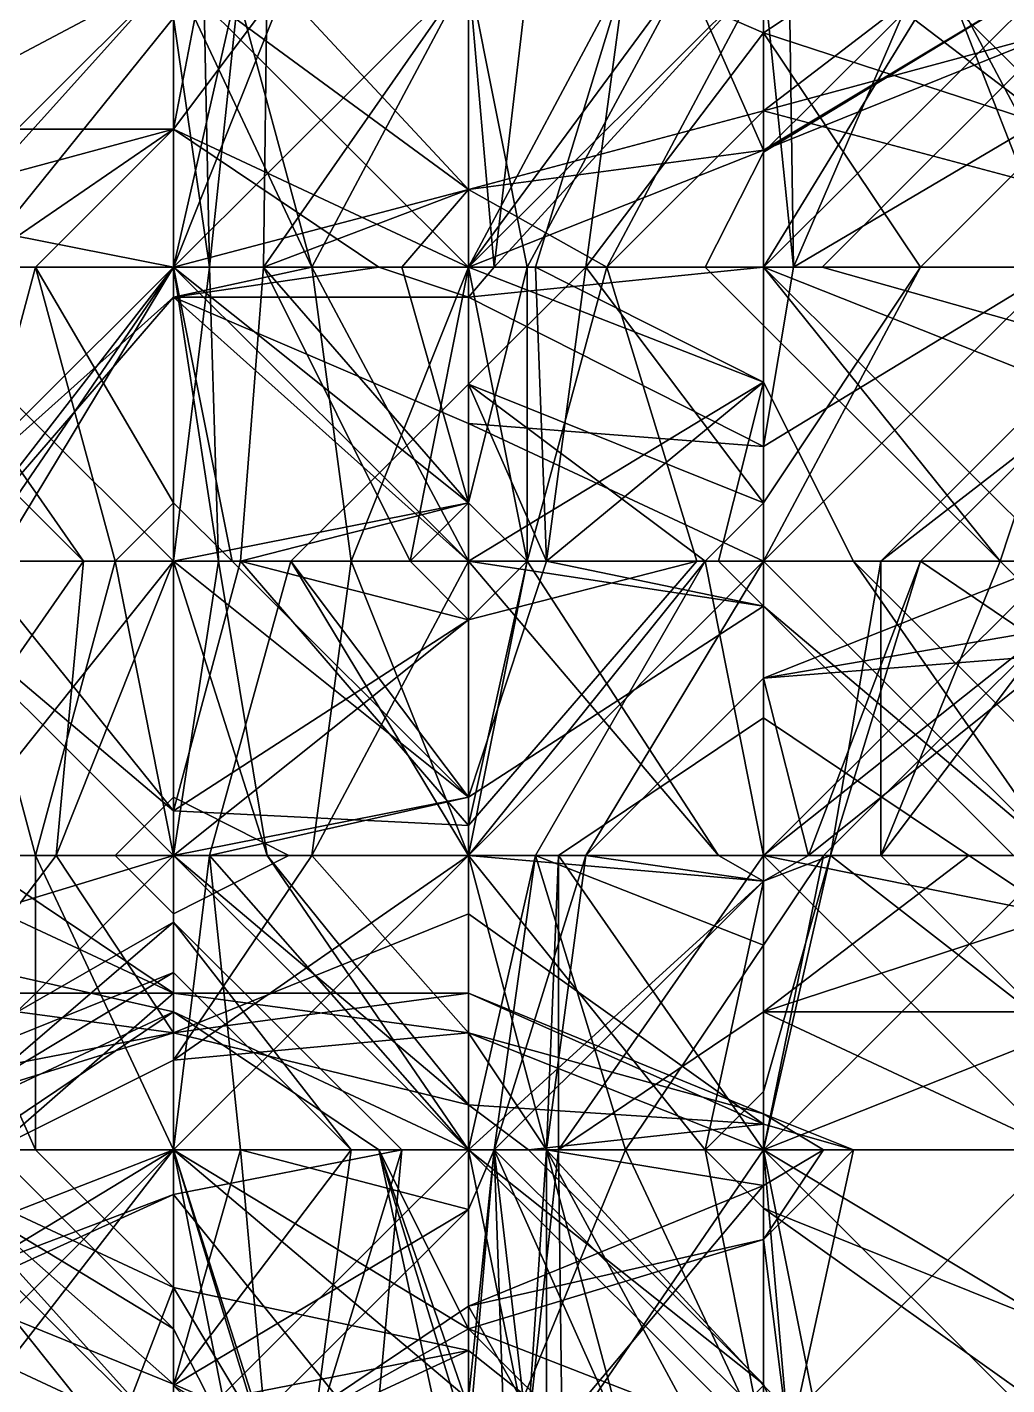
# Model space of a CAD drawing. Header units: metres. Extents: x 15 to 162, y 15 to 204.
# Drawn here: x 33.57 to 53.83, y 135.05 to 163.13 of the extents above; entities that cross this region are included whole.
import ezdxf

# ---------------------------------------------------------------- set-up
doc = ezdxf.new("R2010")
doc.units = ezdxf.units.M

msp = doc.modelspace()

# ---------------------------------------------------------------- linework, layer by layer
at = {"layer": 'fALFF_NINET_XXX_pre-post.nii', "color": 116, "linetype": 'CONTINUOUS'}
for points in [[(36.6, 158.16667, 74.9433), (30.5, 158.16667, 72.00999), (36.6, 164.25, 72.00999)], [(36.6, 164.25, 72.00999), (30.5, 158.16667, 72.00999), (30.5, 164.25, 73.603905)], [(36.6, 164.25, 84.20596), (32.112827, 164.25, 88.548386), (30.5, 161.01624, 88.548386)], [(36.6, 164.25, 84.20596), (30.5, 161.01624, 88.548386), (36.6, 161.01624, 82.645164)], [(32.112827, 164.25, 88.548386), (36.6, 164.25, 92.890816), (30.5, 158.16667, 92.65298)], [(36.6, 164.25, 92.890816), (36.6, 158.16667, 93.93772), (30.5, 158.16667, 92.65298)], [(36.6, 164.25, 55.003956), (31.119532, 158.16667, 59.032257), (36.6, 158.16667, 53.72858)], [(32.437424, 164.25, 59.032257), (31.119532, 158.16667, 59.032257), (36.6, 164.25, 55.003956)], [(38.537422, 164.25, 53.129032), (36.6, 164.25, 55.003956), (42.7, 159.77509, 59.032257)], [(36.6, 164.25, 55.003956), (36.6, 158.16667, 53.72858), (42.7, 159.77509, 59.032257)], [(39.457367, 158.16667, 70.83871), (36.6, 164.25, 72.00999), (37.810318, 164.25, 70.83871)], [(36.6, 158.16667, 74.9433), (36.6, 164.25, 72.00999), (39.457367, 158.16667, 70.83871)], [(36.6, 161.01624, 82.645164), (42.7, 158.16667, 83.84425), (36.6, 164.25, 84.20596)], [(36.6, 164.25, 84.20596), (42.7, 158.16667, 83.84425), (42.7, 164.25, 83.15906)], [(37.98139, 164.25, 94.451614), (37.343437, 158.16667, 94.451614), (36.6, 158.16667, 93.93772)], [(36.6, 164.25, 92.890816), (37.98139, 164.25, 94.451614), (36.6, 158.16667, 93.93772)], [(36.6, 163.32324, 100.354836), (37.343437, 158.16667, 94.451614), (37.219532, 164.25, 100.354836)], [(36.6, 161.01624, 106.258064), (36.6, 163.32324, 100.354836), (37.219532, 164.25, 100.354836)], [(39.02559, 164.25, 106.258064), (36.6, 161.01624, 106.258064), (37.219532, 164.25, 100.354836)], [(39.02559, 164.25, 106.258064), (36.6, 158.16667, 109.02326), (36.6, 161.01624, 106.258064)], [(39.02559, 164.25, 106.258064), (42.7, 164.25, 109.81394), (36.6, 158.16667, 109.02326)], [(42.7, 164.25, 109.81394), (42.7, 158.16667, 110.28637), (36.6, 158.16667, 109.02326)], [(37.219532, 164.25, 100.354836), (37.343437, 158.16667, 94.451614), (37.98139, 164.25, 94.451614)], [(37.810318, 164.25, 70.83871), (42.7, 164.25, 69.27791), (39.457367, 158.16667, 70.83871)], [(42.7, 164.25, 49.100727), (38.458595, 158.16667, 53.129032), (42.7, 158.16667, 50.36384)], [(38.537422, 164.25, 53.129032), (38.458595, 158.16667, 53.129032), (42.7, 164.25, 49.100727)], [(38.458595, 158.16667, 53.129032), (38.537422, 164.25, 53.129032), (42.7, 159.77509, 59.032257)], [(42.7, 164.25, 69.27791), (42.7, 158.16667, 66.10676), (39.457367, 158.16667, 70.83871)], [(42.7, 158.16667, 50.36384), (45.55737, 158.16667, 53.129032), (48.8, 164.25, 49.024445)], [(42.7, 158.16667, 50.36384), (48.8, 164.25, 49.024445), (42.7, 164.25, 49.100727)], [(42.7, 158.16667, 63.764206), (47.187172, 164.25, 64.935486), (48.8, 160.58563, 59.032257)], [(42.7, 158.16667, 63.764206), (43.91032, 158.16667, 64.935486), (47.187172, 164.25, 64.935486)], [(43.91032, 158.16667, 64.935486), (42.7, 164.25, 69.27791), (47.187172, 164.25, 64.935486)], [(42.7, 158.16667, 66.10676), (42.7, 164.25, 69.27791), (43.91032, 158.16667, 64.935486)], [(43.23103, 158.16667, 82.645164), (43.939064, 164.25, 82.645164), (42.7, 164.25, 83.15906)], [(42.7, 158.16667, 83.84425), (43.23103, 158.16667, 82.645164), (42.7, 164.25, 83.15906)], [(45.94263, 164.25, 112.16129), (44.08139, 158.16667, 112.16129), (42.7, 158.16667, 110.28637)], [(42.7, 164.25, 109.81394), (45.94263, 164.25, 112.16129), (42.7, 158.16667, 110.28637)], [(48.8, 164.25, 77.941025), (43.23103, 158.16667, 82.645164), (48.8, 158.16667, 77.25583)], [(43.939064, 164.25, 82.645164), (43.23103, 158.16667, 82.645164), (48.8, 164.25, 77.941025)], [(45.12559, 158.16667, 118.064514), (44.08139, 158.16667, 112.16129), (45.94263, 164.25, 112.16129)], [(48.8, 163.01433, 118.064514), (45.12559, 158.16667, 118.064514), (45.94263, 164.25, 112.16129)], [(48.8, 164.25, 49.024445), (45.55737, 158.16667, 53.129032), (48.8, 161.40044, 53.129032)], [(48.8, 163.01433, 118.064514), (45.94263, 164.25, 112.16129), (48.8, 164.25, 116.26588)], [(47.187172, 164.25, 64.935486), (48.8, 164.25, 62.588142), (48.8, 160.58563, 59.032257)], [(48.8, 160.54297, 47.225807), (54.9, 164.25, 46.05453), (52.51719, 164.25, 47.225807)], [(48.8, 160.54297, 47.225807), (48.8, 158.16667, 46.05453), (54.9, 164.25, 46.05453)], [(48.8, 158.16667, 46.05453), (54.9, 158.16667, 44.460613), (54.9, 164.25, 46.05453)], [(48.8, 161.40044, 53.129032), (54.9, 159.77509, 53.129032), (52.51719, 164.25, 47.225807)], [(48.8, 161.40044, 53.129032), (52.51719, 164.25, 47.225807), (48.8, 164.25, 49.024445)], [(48.8, 160.54297, 47.225807), (52.51719, 164.25, 47.225807), (48.8, 158.16667, 48.397083)], [(54.9, 158.16667, 49.991), (48.8, 158.16667, 48.397083), (52.51719, 164.25, 47.225807)], [(48.8, 160.58563, 59.032257), (54.9, 164.25, 61.338207), (54.9, 163.043, 59.032257)], [(48.8, 164.25, 62.588142), (54.9, 164.25, 61.338207), (48.8, 160.58563, 59.032257)], [(49.419533, 158.16667, 76.741936), (49.331024, 164.25, 76.741936), (48.8, 164.25, 77.941025)], [(48.8, 158.16667, 77.25583), (49.419533, 158.16667, 76.741936), (48.8, 164.25, 77.941025)], [(48.8, 163.01433, 118.064514), (48.8, 164.25, 116.26588), (50.658592, 164.25, 118.064514)], [(48.8, 163.01433, 118.064514), (50.658592, 164.25, 118.064514), (54.9, 161.01624, 123.96774)], [(52.042633, 164.25, 70.83871), (49.331024, 164.25, 76.741936), (49.419533, 158.16667, 76.741936)], [(54.9, 161.40044, 70.83871), (52.042633, 164.25, 70.83871), (49.419533, 158.16667, 76.741936)], [(50.658592, 164.25, 118.064514), (54.9, 164.25, 120.82972), (54.9, 161.01624, 123.96774)], [(54.9, 164.25, 66.73412), (52.042633, 164.25, 70.83871), (54.9, 161.40044, 70.83871)], [(54.9, 159.77509, 53.129032), (54.9, 158.16667, 49.991), (52.51719, 164.25, 47.225807)], [(36.6, 158.16667, 95.35093), (36.6, 163.32324, 100.354836), (32.437424, 158.16667, 100.354836)], [(36.6, 163.32324, 100.354836), (36.6, 161.01624, 106.258064), (32.437424, 158.16667, 100.354836)], [(36.6, 163.32324, 100.354836), (36.6, 158.16667, 95.35093), (37.343437, 158.16667, 94.451614)], [(45.12559, 158.16667, 118.064514), (48.8, 163.01433, 118.064514), (48.8, 158.16667, 121.62039)], [(54.9, 159.77509, 53.129032), (48.8, 161.40044, 53.129032), (54.9, 163.043, 59.032257)], [(48.8, 161.40044, 53.129032), (48.8, 160.58563, 59.032257), (54.9, 163.043, 59.032257)], [(48.8, 163.01433, 118.064514), (54.9, 161.01624, 123.96774), (52.042633, 158.16667, 123.96774)], [(48.8, 163.01433, 118.064514), (52.042633, 158.16667, 123.96774), (48.8, 158.16667, 121.62039)], [(54.9, 158.16667, 98.47992), (50.01032, 158.16667, 100.354836), (54.9, 163.043, 100.354836)], [(50.01032, 158.16667, 100.354836), (54.9, 158.16667, 102.22976), (54.9, 163.043, 100.354836)], [(45.55737, 158.16667, 53.129032), (42.7, 159.77509, 59.032257), (48.8, 161.40044, 53.129032)], [(48.8, 161.40044, 53.129032), (42.7, 159.77509, 59.032257), (48.8, 160.58563, 59.032257)], [(54.9, 161.40044, 70.83871), (49.419533, 158.16667, 76.741936), (54.9, 158.16667, 72.17554)], [(36.6, 161.01624, 82.645164), (30.5, 159.37367, 82.645164), (36.6, 158.16667, 78.54057)], [(36.6, 161.01624, 82.645164), (30.5, 161.01624, 88.548386), (30.5, 159.37367, 82.645164)], [(32.437424, 158.16667, 100.354836), (36.6, 161.01624, 106.258064), (33.742634, 158.16667, 106.258064)], [(33.742634, 158.16667, 106.258064), (36.6, 161.01624, 106.258064), (36.6, 158.16667, 109.02326)], [(40.841408, 158.16667, 82.645164), (36.6, 161.01624, 82.645164), (36.6, 158.16667, 78.54057)], [(36.6, 161.01624, 82.645164), (40.841408, 158.16667, 82.645164), (42.7, 158.16667, 83.84425)], [(52.042633, 158.16667, 123.96774), (54.9, 161.01624, 123.96774), (54.9, 158.16667, 126.73294)], [(42.7, 158.16667, 63.764206), (48.8, 160.58563, 59.032257), (42.7, 159.77509, 59.032257)], [(48.8, 158.16667, 46.05453), (48.8, 160.54297, 47.225807), (47.58968, 158.16667, 47.225807)], [(47.58968, 158.16667, 47.225807), (48.8, 160.54297, 47.225807), (48.8, 158.16667, 48.397083)], [(41.318607, 158.16667, 59.032257), (42.7, 159.77509, 59.032257), (36.6, 158.16667, 53.72858)], [(38.458595, 158.16667, 53.129032), (42.7, 159.77509, 59.032257), (42.7, 158.16667, 55.894226)], [(41.318607, 158.16667, 59.032257), (42.7, 158.16667, 63.764206), (42.7, 159.77509, 59.032257)], [(45.55737, 158.16667, 53.129032), (42.7, 158.16667, 55.894226), (42.7, 159.77509, 59.032257)], [(36.6, 158.16667, 78.54057), (30.5, 159.37367, 82.645164), (30.5, 158.16667, 81.473885)], [(36.6, 157.54883, 76.741936), (30.5, 152.08333, 74.86701), (36.6, 158.16667, 74.9433)], [(36.6, 158.16667, 74.9433), (30.5, 152.08333, 74.86701), (30.5, 158.16667, 72.00999)], [(31.881392, 152.08333, 76.741936), (36.6, 158.16667, 78.54057), (30.5, 152.08333, 78.302734)], [(30.5, 152.08333, 78.302734), (36.6, 158.16667, 78.54057), (30.5, 158.16667, 81.473885)], [(34.741405, 152.08333, 94.451614), (30.5, 156.31316, 94.451614), (30.5, 158.16667, 92.65298)], [(34.741405, 152.08333, 94.451614), (30.5, 158.16667, 92.65298), (36.6, 152.08333, 93.852066)], [(36.6, 152.08333, 93.852066), (30.5, 158.16667, 92.65298), (36.6, 158.16667, 93.93772)], [(31.119532, 158.16667, 59.032257), (32.437424, 152.08333, 59.032257), (36.6, 158.16667, 53.72858)], [(31.881392, 152.08333, 76.741936), (36.6, 157.54883, 76.741936), (36.6, 158.16667, 78.54057)], [(32.112827, 152.08333, 106.258064), (32.437424, 158.16667, 100.354836), (33.742634, 158.16667, 106.258064)], [(35.389683, 152.08333, 112.16129), (32.112827, 152.08333, 106.258064), (33.742634, 158.16667, 106.258064)], [(36.6, 158.16667, 53.72858), (32.437424, 152.08333, 59.032257), (36.6, 152.08333, 55.003956)], [(32.92559, 152.08333, 100.354836), (36.6, 158.16667, 95.35093), (32.437424, 158.16667, 100.354836)], [(32.92559, 152.08333, 100.354836), (36.6, 152.08333, 95.6507), (36.6, 158.16667, 95.35093)], [(36.6, 153.29034, 112.16129), (33.742634, 158.16667, 106.258064), (36.6, 158.16667, 109.02326)], [(36.6, 153.29034, 112.16129), (35.389683, 152.08333, 112.16129), (33.742634, 158.16667, 106.258064)], [(36.6, 158.16667, 53.72858), (36.6, 152.08333, 55.003956), (42.7, 153.29034, 59.032257)], [(36.6, 158.16667, 53.72858), (42.7, 153.29034, 59.032257), (41.318607, 158.16667, 59.032257)], [(42.7, 152.08333, 73.97674), (36.6, 157.54883, 76.741936), (39.457367, 158.16667, 70.83871)], [(39.457367, 158.16667, 70.83871), (36.6, 157.54883, 76.741936), (36.6, 158.16667, 74.9433)], [(40.841408, 158.16667, 82.645164), (36.6, 158.16667, 78.54057), (36.6, 157.54883, 76.741936)], [(40.841408, 158.16667, 82.645164), (36.6, 157.54883, 76.741936), (42.7, 157.54883, 82.645164)], [(37.343437, 158.16667, 94.451614), (37.529297, 152.08333, 94.451614), (36.6, 152.08333, 93.852066)], [(36.6, 158.16667, 93.93772), (37.343437, 158.16667, 94.451614), (36.6, 152.08333, 93.852066)], [(37.529297, 152.08333, 94.451614), (37.343437, 158.16667, 94.451614), (36.6, 158.16667, 95.35093)], [(36.6, 152.08333, 95.6507), (37.529297, 152.08333, 94.451614), (36.6, 158.16667, 95.35093)], [(37.810318, 152.08333, 112.16129), (36.6, 153.29034, 112.16129), (36.6, 158.16667, 109.02326)], [(37.810318, 152.08333, 112.16129), (36.6, 158.16667, 109.02326), (42.7, 152.08333, 110.28637)], [(42.7, 152.08333, 110.28637), (36.6, 158.16667, 109.02326), (42.7, 158.16667, 110.28637)], [(38.458595, 158.16667, 53.129032), (37.98139, 152.08333, 53.129032), (41.48968, 152.08333, 47.225807)], [(37.98139, 152.08333, 53.129032), (38.458595, 158.16667, 53.129032), (42.7, 153.29034, 59.032257)], [(42.7, 158.16667, 50.36384), (38.458595, 158.16667, 53.129032), (41.48968, 152.08333, 47.225807)], [(42.7, 158.16667, 55.894226), (42.7, 153.29034, 59.032257), (38.458595, 158.16667, 53.129032)], [(39.457367, 158.16667, 70.83871), (42.7, 158.16667, 66.10676), (40.27441, 152.08333, 70.83871)], [(42.7, 152.08333, 73.97674), (39.457367, 158.16667, 70.83871), (40.27441, 152.08333, 70.83871)], [(42.7, 158.16667, 66.10676), (42.7, 152.08333, 66.10676), (40.27441, 152.08333, 70.83871)], [(42.7, 157.54883, 82.645164), (42.7, 158.16667, 83.84425), (40.841408, 158.16667, 82.645164)], [(42.7, 153.29034, 59.032257), (42.7, 158.16667, 63.764206), (41.318607, 158.16667, 59.032257)], [(42.7, 158.16667, 50.36384), (41.48968, 152.08333, 47.225807), (42.7, 153.29034, 47.225807)], [(42.7, 153.29034, 47.225807), (43.91032, 152.08333, 47.225807), (42.7, 158.16667, 50.36384)], [(43.91032, 152.08333, 47.225807), (45.55737, 158.16667, 53.129032), (42.7, 158.16667, 50.36384)], [(42.7, 158.16667, 55.894226), (43.91032, 152.08333, 59.032257), (42.7, 153.29034, 59.032257)], [(42.7, 158.16667, 55.894226), (45.55737, 158.16667, 53.129032), (43.91032, 152.08333, 59.032257)], [(42.7, 153.29034, 59.032257), (43.91032, 158.16667, 64.935486), (42.7, 158.16667, 63.764206)], [(42.7, 153.29034, 59.032257), (43.91032, 152.08333, 59.032257), (43.91032, 158.16667, 64.935486)], [(43.91032, 152.08333, 64.935486), (42.7, 158.16667, 66.10676), (43.91032, 158.16667, 64.935486)], [(42.7, 152.08333, 66.10676), (42.7, 158.16667, 66.10676), (43.91032, 152.08333, 64.935486)], [(48.8, 158.16667, 77.25583), (43.23103, 158.16667, 82.645164), (42.7, 157.54883, 82.645164)], [(48.8, 158.16667, 77.25583), (42.7, 157.54883, 82.645164), (48.8, 154.45964, 76.741936)], [(42.7, 157.54883, 82.645164), (43.23103, 158.16667, 82.645164), (42.7, 158.16667, 83.84425)], [(42.7, 152.08333, 110.28637), (42.7, 158.16667, 110.28637), (48.8, 155.79036, 106.258064)], [(42.7, 158.16667, 110.28637), (44.08139, 158.16667, 112.16129), (48.8, 155.79036, 106.258064)], [(42.7, 155.7477, 118.064514), (44.312828, 152.08333, 112.16129), (45.12559, 158.16667, 118.064514)], [(42.7, 155.7477, 118.064514), (45.12559, 158.16667, 118.064514), (48.8, 153.29034, 123.96774)], [(43.91032, 152.08333, 47.225807), (47.41861, 152.08333, 53.129032), (45.55737, 158.16667, 53.129032)], [(45.55737, 158.16667, 53.129032), (47.41861, 152.08333, 53.129032), (43.91032, 152.08333, 59.032257)], [(43.91032, 152.08333, 59.032257), (43.91032, 152.08333, 64.935486), (43.91032, 158.16667, 64.935486)], [(44.08139, 158.16667, 112.16129), (44.312828, 152.08333, 112.16129), (48.8, 155.79036, 106.258064)], [(45.12559, 158.16667, 118.064514), (44.312828, 152.08333, 112.16129), (44.08139, 158.16667, 112.16129)], [(45.12559, 158.16667, 118.064514), (48.8, 158.16667, 121.62039), (48.8, 153.29034, 123.96774)], [(48.8, 156.95966, 47.225807), (48.8, 158.16667, 46.05453), (47.58968, 158.16667, 47.225807)], [(48.8, 156.95966, 47.225807), (47.58968, 158.16667, 47.225807), (48.8, 158.16667, 48.397083)], [(53.689682, 152.08333, 47.225807), (48.8, 158.16667, 46.05453), (48.8, 156.95966, 47.225807)], [(53.689682, 152.08333, 47.225807), (54.9, 152.08333, 46.05453), (48.8, 158.16667, 46.05453)], [(54.9, 152.08333, 46.05453), (54.9, 158.16667, 44.460613), (48.8, 158.16667, 46.05453)], [(54.9, 155.7477, 53.129032), (53.689682, 152.08333, 47.225807), (48.8, 158.16667, 48.397083)], [(54.9, 155.7477, 53.129032), (48.8, 158.16667, 48.397083), (54.9, 158.16667, 49.991)], [(48.8, 158.16667, 48.397083), (53.689682, 152.08333, 47.225807), (48.8, 156.95966, 47.225807)], [(48.8, 154.45964, 76.741936), (54.9, 158.16667, 72.17554), (49.419533, 158.16667, 76.741936)], [(48.8, 154.45964, 76.741936), (48.8, 152.08333, 75.570656), (54.9, 158.16667, 72.17554)], [(48.8, 152.08333, 75.570656), (54.9, 152.08333, 72.399506), (54.9, 158.16667, 72.17554)], [(48.8, 154.45964, 76.741936), (49.419533, 158.16667, 76.741936), (48.8, 158.16667, 77.25583)], [(48.8, 153.29034, 123.96774), (48.8, 158.16667, 121.62039), (52.042633, 158.16667, 123.96774)], [(52.042633, 158.16667, 123.96774), (48.8, 152.08333, 125.139015), (48.8, 153.29034, 123.96774)], [(52.042633, 158.16667, 123.96774), (54.9, 158.16667, 126.73294), (48.8, 152.08333, 125.139015)], [(54.9, 158.16667, 126.73294), (54.9, 152.08333, 129.27142), (48.8, 152.08333, 125.139015)], [(54.9, 158.16667, 98.47992), (54.9, 156.78905, 100.354836), (50.01032, 158.16667, 100.354836)], [(54.9, 156.78905, 100.354836), (54.9, 158.16667, 102.22976), (50.01032, 158.16667, 100.354836)], [(36.6, 157.54883, 76.741936), (31.881392, 152.08333, 76.741936), (30.5, 152.08333, 74.86701)], [(42.7, 152.08333, 73.97674), (42.7, 154.9329, 76.741936), (36.6, 157.54883, 76.741936)], [(42.7, 157.54883, 82.645164), (36.6, 157.54883, 76.741936), (42.7, 154.9329, 76.741936)], [(48.8, 154.45964, 76.741936), (42.7, 157.54883, 82.645164), (42.7, 154.9329, 76.741936)], [(34.741405, 152.08333, 94.451614), (30.5, 152.08333, 97.21681), (30.5, 156.31316, 94.451614)], [(42.7, 152.08333, 114.50864), (42.7, 155.7477, 118.064514), (39.02559, 152.08333, 118.064514)], [(39.02559, 152.08333, 118.064514), (42.7, 155.7477, 118.064514), (42.7, 152.08333, 121.62039)], [(42.7, 152.08333, 110.28637), (48.8, 155.79036, 106.258064), (47.870705, 152.08333, 106.258064)], [(42.7, 155.7477, 118.064514), (42.7, 152.08333, 114.50864), (44.312828, 152.08333, 112.16129)], [(42.7, 155.7477, 118.064514), (48.8, 153.29034, 123.96774), (47.58968, 152.08333, 123.96774)], [(42.7, 155.7477, 118.064514), (47.58968, 152.08333, 123.96774), (42.7, 152.08333, 121.62039)], [(48.8, 152.08333, 106.97752), (48.8, 155.79036, 106.258064), (44.312828, 152.08333, 112.16129)], [(48.8, 152.08333, 105.658516), (47.870705, 152.08333, 106.258064), (48.8, 155.79036, 106.258064)], [(48.8, 152.08333, 105.658516), (48.8, 155.79036, 106.258064), (50.658592, 152.08333, 106.258064)], [(50.658592, 152.08333, 106.258064), (48.8, 155.79036, 106.258064), (48.8, 152.08333, 106.97752)], [(54.9, 155.7477, 53.129032), (51.22559, 152.08333, 53.129032), (53.689682, 152.08333, 47.225807)], [(54.9, 155.7477, 53.129032), (54.9, 154.9329, 59.032257), (51.22559, 152.08333, 53.129032)], [(48.8, 152.08333, 75.570656), (42.7, 154.9329, 76.741936), (42.7, 152.08333, 73.97674)], [(48.8, 154.45964, 76.741936), (42.7, 154.9329, 76.741936), (48.8, 152.08333, 75.570656)], [(51.22559, 152.08333, 53.129032), (54.9, 154.9329, 59.032257), (52.042633, 152.08333, 59.032257)], [(52.042633, 152.08333, 59.032257), (54.9, 154.9329, 59.032257), (54.9, 152.08333, 61.79745)], [(35.389683, 152.08333, 112.16129), (36.6, 153.29034, 112.16129), (36.6, 152.08333, 113.33256)], [(36.6, 152.08333, 55.003956), (37.98139, 152.08333, 53.129032), (42.7, 153.29034, 59.032257)], [(37.810318, 152.08333, 112.16129), (36.6, 152.08333, 113.33256), (36.6, 153.29034, 112.16129)], [(42.7, 152.08333, 46.05453), (42.7, 153.29034, 47.225807), (41.48968, 152.08333, 47.225807)], [(43.91032, 152.08333, 47.225807), (42.7, 153.29034, 47.225807), (42.7, 152.08333, 46.05453)], [(47.58968, 152.08333, 123.96774), (48.8, 153.29034, 123.96774), (48.8, 152.08333, 125.139015)], [(36.6, 146.92676, 59.032257), (32.437424, 152.08333, 59.032257), (30.5, 152.08333, 61.3796)], [(36.6, 146.92676, 59.032257), (30.5, 152.08333, 61.3796), (36.6, 146, 59.546154)], [(36.6, 146, 59.546154), (30.5, 152.08333, 61.3796), (30.5, 146, 61.3796)], [(34.174408, 146, 94.451614), (30.5, 146, 99.15575), (34.741405, 152.08333, 94.451614)], [(34.741405, 152.08333, 94.451614), (30.5, 146, 99.15575), (30.5, 152.08333, 97.21681)], [(31.031029, 146, 106.258064), (32.112827, 152.08333, 106.258064), (33.742634, 146, 112.16129)], [(31.739063, 146, 100.354836), (36.6, 146, 96.798965), (36.6, 152.08333, 95.6507)], [(31.739063, 146, 100.354836), (36.6, 152.08333, 95.6507), (32.92559, 152.08333, 100.354836)], [(33.742634, 146, 112.16129), (32.112827, 152.08333, 106.258064), (35.389683, 152.08333, 112.16129)], [(36.6, 146.92676, 59.032257), (36.6, 152.08333, 55.003956), (32.437424, 152.08333, 59.032257)], [(33.742634, 146, 112.16129), (35.389683, 152.08333, 112.16129), (36.6, 146, 116.26588)], [(36.6, 152.08333, 93.852066), (36.6, 146, 92.10427), (34.174408, 146, 94.451614)], [(34.741405, 152.08333, 94.451614), (36.6, 152.08333, 93.852066), (34.174408, 146, 94.451614)], [(36.6, 146, 116.26588), (35.389683, 152.08333, 112.16129), (36.6, 152.08333, 113.33256)], [(42.7, 146.61784, 53.129032), (37.98139, 152.08333, 53.129032), (36.6, 146.92676, 59.032257)], [(36.6, 146.92676, 59.032257), (37.98139, 152.08333, 53.129032), (36.6, 152.08333, 55.003956)], [(37.529297, 152.08333, 94.451614), (38.537422, 146, 94.451614), (36.6, 146, 92.10427)], [(36.6, 152.08333, 93.852066), (37.529297, 152.08333, 94.451614), (36.6, 146, 92.10427)], [(38.537422, 146, 94.451614), (37.529297, 152.08333, 94.451614), (36.6, 152.08333, 95.6507)], [(36.6, 146, 96.798965), (38.537422, 146, 94.451614), (36.6, 152.08333, 95.6507)], [(37.810318, 152.08333, 112.16129), (42.7, 147.207, 112.16129), (36.6, 152.08333, 113.33256)], [(36.6, 146, 116.26588), (36.6, 152.08333, 113.33256), (42.7, 147.207, 112.16129)], [(39.02559, 152.08333, 118.064514), (37.343437, 146, 118.064514), (42.7, 147.207, 112.16129)], [(37.343437, 146, 118.064514), (39.02559, 152.08333, 118.064514), (42.7, 146, 122.40694)], [(42.7, 152.08333, 110.28637), (42.7, 147.207, 112.16129), (37.810318, 152.08333, 112.16129)], [(37.98139, 152.08333, 53.129032), (42.7, 150.87633, 47.225807), (41.48968, 152.08333, 47.225807)], [(37.98139, 152.08333, 53.129032), (42.7, 146.61784, 53.129032), (42.7, 150.87633, 47.225807)], [(39.02559, 152.08333, 118.064514), (42.7, 147.207, 112.16129), (42.7, 152.08333, 114.50864)], [(42.7, 146, 122.40694), (39.02559, 152.08333, 118.064514), (42.7, 152.08333, 121.62039)], [(42.7, 152.08333, 66.10676), (42.7, 146, 68.96379), (39.457367, 146, 70.83871)], [(40.27441, 152.08333, 70.83871), (42.7, 152.08333, 66.10676), (39.457367, 146, 70.83871)], [(39.457367, 146, 70.83871), (42.7, 146, 73.18605), (40.27441, 152.08333, 70.83871)], [(42.7, 146, 73.18605), (42.7, 152.08333, 73.97674), (40.27441, 152.08333, 70.83871)], [(42.7, 152.08333, 46.05453), (41.48968, 152.08333, 47.225807), (42.7, 150.87633, 47.225807)], [(42.7, 150.87633, 47.225807), (43.91032, 152.08333, 47.225807), (42.7, 152.08333, 46.05453)], [(42.7, 146.61784, 53.129032), (43.91032, 152.08333, 47.225807), (42.7, 150.87633, 47.225807)], [(47.41861, 152.08333, 53.129032), (43.91032, 152.08333, 47.225807), (42.7, 146.61784, 53.129032)], [(42.7, 150.87633, 59.032257), (47.41861, 152.08333, 53.129032), (42.7, 146.61784, 53.129032)], [(43.91032, 152.08333, 59.032257), (47.41861, 152.08333, 53.129032), (42.7, 150.87633, 59.032257)], [(42.7, 146, 60.90718), (43.91032, 152.08333, 59.032257), (42.7, 150.87633, 59.032257)], [(42.7, 146, 60.90718), (47.870705, 146, 64.935486), (43.91032, 152.08333, 59.032257)], [(47.870705, 146, 64.935486), (42.7, 152.08333, 66.10676), (43.91032, 152.08333, 64.935486)], [(47.870705, 146, 64.935486), (42.7, 146, 68.96379), (42.7, 152.08333, 66.10676)], [(45.12559, 146, 70.83871), (48.8, 152.08333, 75.570656), (42.7, 146, 73.18605)], [(42.7, 146, 73.18605), (48.8, 152.08333, 75.570656), (42.7, 152.08333, 73.97674)], [(42.7, 152.08333, 110.28637), (47.870705, 152.08333, 106.258064), (48.8, 151.15657, 106.258064)], [(42.7, 152.08333, 110.28637), (48.8, 151.15657, 106.258064), (42.7, 147.207, 112.16129)], [(44.312828, 152.08333, 112.16129), (42.7, 147.207, 112.16129), (48.8, 151.15657, 106.258064)], [(42.7, 147.207, 112.16129), (44.312828, 152.08333, 112.16129), (42.7, 152.08333, 114.50864)], [(47.58968, 152.08333, 123.96774), (44.08139, 146, 123.96774), (42.7, 146, 122.40694)], [(42.7, 152.08333, 121.62039), (47.58968, 152.08333, 123.96774), (42.7, 146, 122.40694)], [(47.870705, 146, 64.935486), (43.91032, 152.08333, 64.935486), (43.91032, 152.08333, 59.032257)], [(44.08139, 146, 123.96774), (47.58968, 152.08333, 123.96774), (48.8, 146, 129.27142)], [(48.8, 152.08333, 106.97752), (44.312828, 152.08333, 112.16129), (48.8, 151.15657, 106.258064)], [(45.12559, 146, 70.83871), (48.8, 149.66437, 70.83871), (48.8, 152.08333, 75.570656)], [(48.8, 146, 129.27142), (47.58968, 152.08333, 123.96774), (48.8, 152.08333, 125.139015)], [(48.8, 152.08333, 105.658516), (48.8, 151.15657, 106.258064), (47.870705, 152.08333, 106.258064)], [(48.8, 149.66437, 70.83871), (54.9, 150.70572, 70.83871), (54.9, 152.08333, 72.399506)], [(48.8, 152.08333, 75.570656), (48.8, 149.66437, 70.83871), (54.9, 152.08333, 72.399506)], [(50.658592, 152.08333, 106.258064), (54.9, 146, 105.538605), (48.8, 152.08333, 105.658516)], [(48.8, 151.15657, 106.258064), (48.8, 152.08333, 105.658516), (54.9, 146, 105.538605)], [(48.8, 151.15657, 106.258064), (54.9, 146, 107.45716), (48.8, 152.08333, 106.97752)], [(50.658592, 152.08333, 106.258064), (48.8, 152.08333, 106.97752), (54.9, 146, 107.45716)], [(54.9, 150.84766, 129.87097), (48.8, 146, 129.27142), (54.9, 152.08333, 129.27142)], [(54.9, 152.08333, 129.27142), (48.8, 146, 129.27142), (48.8, 152.08333, 125.139015)], [(54.9, 150.15121, 64.935486), (49.729298, 146, 64.935486), (52.042633, 152.08333, 59.032257)], [(49.729298, 146, 64.935486), (50.181393, 146, 59.032257), (52.042633, 152.08333, 59.032257)], [(51.22559, 146, 53.129032), (51.22559, 152.08333, 53.129032), (50.181393, 146, 59.032257)], [(50.181393, 146, 59.032257), (51.22559, 152.08333, 53.129032), (52.042633, 152.08333, 59.032257)], [(50.658592, 152.08333, 106.258064), (54.9, 147.85352, 106.258064), (54.9, 146, 105.538605)], [(54.9, 147.85352, 106.258064), (50.658592, 152.08333, 106.258064), (54.9, 146, 107.45716)], [(54.9, 150.87633, 47.225807), (53.689682, 152.08333, 47.225807), (51.22559, 146, 53.129032)], [(53.689682, 152.08333, 47.225807), (51.22559, 152.08333, 53.129032), (51.22559, 146, 53.129032)], [(54.9, 150.15121, 64.935486), (52.042633, 152.08333, 59.032257), (54.9, 152.08333, 61.79745)], [(54.9, 152.08333, 46.05453), (53.689682, 152.08333, 47.225807), (54.9, 150.87633, 47.225807)], [(53.970703, 146, 106.258064), (48.8, 151.15657, 106.258064), (54.9, 146, 105.538605)], [(48.8, 151.15657, 106.258064), (53.970703, 146, 106.258064), (54.9, 146, 107.45716)], [(42.7, 146.61784, 53.129032), (36.6, 146.92676, 59.032257), (42.7, 150.87633, 59.032257)], [(42.7, 150.87633, 59.032257), (36.6, 146.92676, 59.032257), (36.6, 146, 59.546154)], [(42.7, 146, 60.90718), (42.7, 150.87633, 59.032257), (36.6, 146, 59.546154)], [(54.9, 150.84766, 129.87097), (50.039062, 146, 129.87097), (48.8, 146, 129.27142)], [(50.039062, 146, 129.87097), (54.9, 150.84766, 129.87097), (54.9, 146, 133.42685)], [(54.9, 150.87633, 47.225807), (51.22559, 146, 53.129032), (54.9, 146, 49.57315)], [(54.9, 150.15121, 64.935486), (54.9, 150.70572, 70.83871), (48.8, 149.66437, 70.83871)], [(49.729298, 146, 64.935486), (54.9, 150.15121, 64.935486), (48.8, 149.66437, 70.83871)], [(45.12559, 146, 70.83871), (48.8, 146, 66.134575), (48.8, 149.66437, 70.83871)], [(49.729298, 146, 64.935486), (48.8, 149.66437, 70.83871), (48.8, 146, 66.134575)], [(48.8, 146, 26.750935), (48.8, 148.84956, 29.516129), (44.558594, 146, 29.516129)], [(44.558594, 146, 29.516129), (48.8, 148.84956, 29.516129), (48.8, 146, 32.281322)], [(53.041405, 146, 29.516129), (48.8, 148.84956, 29.516129), (48.8, 146, 26.750935)], [(53.041405, 146, 29.516129), (48.8, 146, 32.281322), (48.8, 148.84956, 29.516129)], [(36.6, 146, 51.957756), (36.6, 147.207, 53.129032), (35.389683, 146, 53.129032)], [(36.6, 146, 55.43498), (35.389683, 146, 53.129032), (36.6, 147.207, 53.129032)], [(38.98281, 146, 53.129032), (36.6, 147.207, 53.129032), (36.6, 146, 51.957756)], [(38.98281, 146, 53.129032), (36.6, 146, 55.43498), (36.6, 147.207, 53.129032)], [(37.343437, 146, 118.064514), (36.6, 146, 116.26588), (42.7, 147.207, 112.16129)], [(36.6, 139.91667, 59.546154), (36.6, 146, 59.546154), (30.5, 139.91667, 60.593056)], [(36.6, 146, 59.546154), (30.5, 146, 61.3796), (30.5, 139.91667, 60.593056)], [(32.882812, 139.91667, 70.83871), (30.5, 146, 75.54284), (36.6, 143.15044, 76.741936)], [(36.6, 143.15044, 76.741936), (30.5, 146, 75.54284), (32.358593, 146, 76.741936)], [(30.5, 146, 78.54057), (36.6, 143.15044, 76.741936), (32.358593, 146, 76.741936)], [(30.5, 146, 78.54057), (30.5, 143.15044, 82.645164), (36.6, 143.15044, 76.741936)], [(36.6, 142.33563, 88.548386), (30.5, 141.15234, 94.451614), (34.174408, 146, 94.451614)], [(36.6, 142.76624, 94.451614), (36.6, 146, 96.798965), (30.5, 144.14648, 100.354836)], [(31.739063, 146, 100.354836), (30.5, 144.14648, 100.354836), (36.6, 146, 96.798965)], [(34.174408, 146, 94.451614), (30.5, 141.15234, 94.451614), (30.5, 146, 99.15575)], [(30.5, 139.91667, 107.42934), (31.031029, 146, 106.258064), (33.742634, 139.91667, 112.16129)], [(33.742634, 139.91667, 112.16129), (31.031029, 146, 106.258064), (33.742634, 146, 112.16129)], [(36.6, 139.91667, 114.92649), (33.742634, 146, 112.16129), (36.6, 146, 116.26588)], [(33.742634, 139.91667, 112.16129), (33.742634, 146, 112.16129), (36.6, 139.91667, 114.92649)], [(36.6, 146, 92.10427), (36.6, 142.33563, 88.548386), (34.174408, 146, 94.451614)], [(36.6, 144.793, 53.129032), (36.6, 146, 51.957756), (35.389683, 146, 53.129032)], [(36.6, 144.793, 53.129032), (35.389683, 146, 53.129032), (36.6, 146, 55.43498)], [(36.6, 146, 51.957756), (36.6, 144.793, 53.129032), (38.98281, 146, 53.129032)], [(36.6, 144.793, 53.129032), (36.6, 146, 55.43498), (38.98281, 146, 53.129032)], [(42.7, 139.91667, 60.90718), (42.7, 146, 60.90718), (36.6, 139.91667, 59.546154)], [(42.7, 146, 60.90718), (36.6, 146, 59.546154), (36.6, 139.91667, 59.546154)], [(36.6, 141.77019, 70.83871), (39.457367, 146, 70.83871), (42.7, 146, 68.96379)], [(36.6, 141.77019, 70.83871), (42.7, 146, 68.96379), (36.6, 139.91667, 70.324814)], [(36.6, 139.91667, 70.324814), (42.7, 146, 68.96379), (42.7, 139.91667, 69.93939)], [(39.457367, 146, 70.83871), (36.6, 141.77019, 70.83871), (42.7, 142.33563, 76.741936)], [(36.6, 142.33563, 88.548386), (36.6, 146, 92.10427), (42.7, 140.84343, 94.451614)], [(42.7, 140.84343, 94.451614), (36.6, 146, 92.10427), (38.537422, 146, 94.451614)], [(36.6, 142.76624, 94.451614), (42.7, 139.91667, 95.171074), (36.6, 146, 96.798965)], [(38.537422, 146, 94.451614), (36.6, 146, 96.798965), (42.7, 139.91667, 95.171074)], [(37.343437, 146, 118.064514), (37.98139, 139.91667, 118.064514), (36.6, 139.91667, 114.92649)], [(36.6, 146, 116.26588), (37.343437, 146, 118.064514), (36.6, 139.91667, 114.92649)], [(42.7, 139.91667, 123.368195), (37.343437, 146, 118.064514), (42.7, 146, 122.40694)], [(37.98139, 139.91667, 118.064514), (37.343437, 146, 118.064514), (42.7, 139.91667, 123.368195)], [(42.7, 140.84343, 94.451614), (38.537422, 146, 94.451614), (42.7, 139.91667, 95.171074)], [(39.457367, 146, 70.83871), (42.7, 142.33563, 76.741936), (42.7, 146, 73.18605)], [(47.58968, 139.91667, 59.032257), (42.7, 146, 60.90718), (42.7, 139.91667, 60.90718)], [(47.58968, 139.91667, 59.032257), (48.8, 145.47043, 64.935486), (42.7, 146, 60.90718)], [(48.8, 145.47043, 64.935486), (47.870705, 146, 64.935486), (42.7, 146, 60.90718)], [(47.870705, 146, 64.935486), (48.8, 145.47043, 64.935486), (42.7, 146, 68.96379)], [(42.7, 139.91667, 69.93939), (42.7, 146, 68.96379), (48.8, 145.47043, 64.935486)], [(42.7, 146, 73.18605), (42.7, 142.33563, 76.741936), (44.312828, 139.91667, 76.741936)], [(42.7, 146, 73.18605), (44.312828, 139.91667, 76.741936), (45.12559, 146, 70.83871)], [(44.08139, 146, 123.96774), (43.23103, 139.91667, 123.96774), (42.7, 139.91667, 123.368195)], [(42.7, 146, 122.40694), (44.08139, 146, 123.96774), (42.7, 139.91667, 123.368195)], [(45.12559, 146, 70.83871), (43.23103, 139.91667, 70.83871), (48.8, 145.47043, 64.935486)], [(45.12559, 146, 70.83871), (44.312828, 139.91667, 76.741936), (43.23103, 139.91667, 70.83871)], [(45.94263, 139.91667, 129.87097), (43.23103, 139.91667, 123.96774), (44.08139, 146, 123.96774)], [(48.8, 144.14648, 129.87097), (44.08139, 146, 123.96774), (48.8, 146, 129.27142)], [(48.8, 144.14648, 129.87097), (45.94263, 139.91667, 129.87097), (44.08139, 146, 123.96774)], [(44.558594, 146, 29.516129), (44.312828, 139.91667, 29.516129), (44.558594, 139.91667, 23.612904)], [(44.312828, 139.91667, 29.516129), (44.558594, 146, 29.516129), (48.8, 139.91667, 33.858555)], [(48.8, 146, 26.750935), (44.558594, 139.91667, 23.612904), (48.8, 142.76624, 23.612904)], [(48.8, 146, 26.750935), (44.558594, 146, 29.516129), (44.558594, 139.91667, 23.612904)], [(48.8, 139.91667, 33.858555), (44.558594, 146, 29.516129), (48.8, 146, 32.281322)], [(45.12559, 146, 70.83871), (48.8, 145.47043, 64.935486), (48.8, 146, 66.134575)], [(53.041405, 146, 29.516129), (48.8, 146, 26.750935), (48.8, 142.76624, 23.612904)], [(53.041405, 146, 29.516129), (48.8, 142.76624, 23.612904), (54.9, 144.76433, 29.516129)], [(54.9, 144.76433, 29.516129), (48.8, 146, 32.281322), (53.041405, 146, 29.516129)], [(54.9, 144.76433, 29.516129), (54.9, 139.91667, 33.07201), (48.8, 146, 32.281322)], [(54.9, 139.91667, 33.07201), (48.8, 139.91667, 33.858555), (48.8, 146, 32.281322)], [(54.9, 142.33563, 53.129032), (50.181393, 146, 59.032257), (48.8, 139.91667, 57.86098)], [(48.8, 139.91667, 57.86098), (50.181393, 146, 59.032257), (48.8, 141.12367, 59.032257)], [(48.8, 145.47043, 64.935486), (48.8, 141.12367, 59.032257), (50.181393, 146, 59.032257)], [(49.729298, 146, 64.935486), (48.8, 145.47043, 64.935486), (50.181393, 146, 59.032257)], [(48.8, 145.47043, 64.935486), (49.729298, 146, 64.935486), (48.8, 146, 66.134575)], [(48.8, 144.14648, 129.87097), (48.8, 146, 129.27142), (50.039062, 146, 129.87097)], [(50.039062, 146, 129.87097), (48.8, 139.91667, 132.63617), (48.8, 144.14648, 129.87097)], [(50.039062, 146, 129.87097), (54.9, 146, 133.42685), (48.8, 139.91667, 132.63617)], [(54.9, 146, 133.42685), (54.9, 139.91667, 134.87488), (48.8, 139.91667, 132.63617)], [(54.9, 142.33563, 53.129032), (51.22559, 146, 53.129032), (50.181393, 146, 59.032257)], [(54.9, 146, 49.57315), (51.22559, 146, 53.129032), (54.9, 142.33563, 53.129032)], [(43.23103, 139.91667, 70.83871), (42.7, 139.91667, 69.93939), (48.8, 145.47043, 64.935486)], [(47.58968, 139.91667, 59.032257), (48.8, 141.12367, 59.032257), (48.8, 145.47043, 64.935486)], [(31.119532, 139.91667, 41.322582), (36.6, 144.62238, 41.322582), (30.5, 141.12367, 47.225807)], [(36.6, 144.62238, 41.322582), (36.6, 143.58104, 47.225807), (30.5, 141.12367, 47.225807)], [(36.6, 139.91667, 36.0189), (36.6, 144.62238, 41.322582), (31.119532, 139.91667, 41.322582)], [(42.7, 143.15044, 82.645164), (36.6, 142.33563, 82.645164), (42.7, 144.793, 88.548386)], [(36.6, 142.33563, 82.645164), (36.6, 142.33563, 88.548386), (42.7, 144.793, 88.548386)], [(36.6, 142.33563, 88.548386), (42.7, 140.84343, 94.451614), (42.7, 144.793, 88.548386)], [(41.318607, 139.91667, 41.322582), (36.6, 144.62238, 41.322582), (36.6, 139.91667, 36.0189)], [(40.27441, 139.91667, 47.225807), (36.6, 144.62238, 41.322582), (41.318607, 139.91667, 41.322582)], [(36.6, 143.58104, 47.225807), (36.6, 144.62238, 41.322582), (40.27441, 139.91667, 47.225807)], [(42.7, 143.15044, 82.645164), (42.7, 144.793, 88.548386), (48.8, 140.44624, 88.548386)], [(42.7, 140.84343, 94.451614), (48.8, 140.44624, 88.548386), (42.7, 144.793, 88.548386)], [(54.9, 144.76433, 29.516129), (48.8, 142.76624, 23.612904), (54.9, 142.76624, 23.612904)], [(36.6, 142.76624, 94.451614), (30.5, 144.14648, 100.354836), (30.5, 139.91667, 96.25025)], [(45.94263, 139.91667, 129.87097), (48.8, 144.14648, 129.87097), (48.8, 139.91667, 132.63617)], [(36.6, 143.58104, 47.225807), (30.5, 139.91667, 48.397083), (30.5, 141.12367, 47.225807)], [(36.6, 143.58104, 47.225807), (36.6, 139.91667, 50.78169), (30.5, 139.91667, 48.397083)], [(36.6, 143.58104, 47.225807), (40.27441, 139.91667, 47.225807), (36.6, 139.91667, 50.78169)], [(30.5, 143.15044, 82.645164), (36.6, 142.33563, 82.645164), (36.6, 143.15044, 76.741936)], [(36.6, 142.33563, 82.645164), (30.5, 143.15044, 82.645164), (36.6, 142.33563, 88.548386)], [(30.5, 143.15044, 82.645164), (30.5, 140.44624, 88.548386), (36.6, 142.33563, 88.548386)], [(32.882812, 139.91667, 70.83871), (36.6, 143.15044, 76.741936), (36.6, 141.77019, 70.83871)], [(36.6, 141.77019, 70.83871), (36.6, 143.15044, 76.741936), (42.7, 142.33563, 76.741936)], [(42.7, 142.33563, 76.741936), (36.6, 143.15044, 76.741936), (42.7, 143.15044, 82.645164)], [(36.6, 143.15044, 76.741936), (36.6, 142.33563, 82.645164), (42.7, 143.15044, 82.645164)], [(48.8, 140.65808, 82.645164), (42.7, 142.33563, 76.741936), (42.7, 143.15044, 82.645164)], [(48.8, 140.65808, 82.645164), (42.7, 143.15044, 82.645164), (48.8, 140.44624, 88.548386)], [(36.6, 142.76624, 94.451614), (30.5, 139.91667, 96.25025), (32.358593, 139.91667, 94.451614)], [(36.6, 139.91667, 91.68642), (36.6, 142.76624, 94.451614), (32.358593, 139.91667, 94.451614)], [(36.6, 139.91667, 91.68642), (40.841408, 139.91667, 94.451614), (36.6, 142.76624, 94.451614)], [(36.6, 142.76624, 94.451614), (40.841408, 139.91667, 94.451614), (42.7, 139.91667, 95.171074)], [(48.8, 139.91667, 20.847708), (48.8, 142.76624, 23.612904), (44.558594, 139.91667, 23.612904)], [(54.9, 139.91667, 20.847708), (48.8, 142.76624, 23.612904), (48.8, 139.91667, 20.847708)], [(54.9, 142.76624, 23.612904), (48.8, 142.76624, 23.612904), (54.9, 139.91667, 20.847708)], [(36.6, 142.33563, 88.548386), (30.5, 140.44624, 88.548386), (30.5, 141.15234, 94.451614)], [(48.8, 139.91667, 81.925705), (44.312828, 139.91667, 76.741936), (42.7, 142.33563, 76.741936)], [(48.8, 139.91667, 81.925705), (42.7, 142.33563, 76.741936), (48.8, 140.65808, 82.645164)], [(54.9, 142.33563, 53.129032), (48.8, 139.91667, 57.86098), (54.9, 139.91667, 55.476376)], [(36.6, 139.91667, 70.324814), (32.882812, 139.91667, 70.83871), (36.6, 141.77019, 70.83871)], [(48.8, 139.91667, 57.86098), (48.8, 141.12367, 59.032257), (47.58968, 139.91667, 59.032257)], [(43.939064, 139.91667, 94.451614), (48.8, 140.44624, 88.548386), (42.7, 140.84343, 94.451614)], [(43.939064, 139.91667, 94.451614), (42.7, 140.84343, 94.451614), (42.7, 139.91667, 95.171074)], [(50.039062, 139.91667, 82.645164), (48.8, 139.91667, 81.925705), (48.8, 140.65808, 82.645164)], [(50.658592, 139.91667, 88.548386), (50.039062, 139.91667, 82.645164), (48.8, 140.65808, 82.645164)], [(48.8, 140.44624, 88.548386), (50.658592, 139.91667, 88.548386), (48.8, 140.65808, 82.645164)], [(43.939064, 139.91667, 94.451614), (48.8, 139.91667, 89.74748), (48.8, 140.44624, 88.548386)], [(50.658592, 139.91667, 88.548386), (48.8, 140.44624, 88.548386), (48.8, 139.91667, 89.74748)], [(36.6, 139.91667, 36.0189), (31.119532, 139.91667, 41.322582), (30.5, 136.20964, 41.322582)], [(36.6, 139.91667, 36.0189), (30.5, 136.20964, 41.322582), (36.6, 138.98991, 35.419353)], [(30.5, 137.54036, 47.225807), (36.6, 135.06902, 47.225807), (31.119532, 139.91667, 41.322582)], [(36.6, 133.83333, 45.427166), (30.5, 133.83333, 43.62853), (31.119532, 139.91667, 41.322582)], [(30.5, 137.54036, 47.225807), (36.6, 139.91667, 50.78169), (36.6, 135.06902, 47.225807)], [(30.5, 139.91667, 48.397083), (36.6, 139.91667, 50.78169), (30.5, 137.54036, 47.225807)], [(36.6, 133.83333, 60.593056), (36.6, 139.91667, 59.546154), (30.5, 133.83333, 61.3796)], [(36.6, 139.91667, 59.546154), (30.5, 139.91667, 60.593056), (30.5, 133.83333, 61.3796)], [(36.6, 136.20964, 70.83871), (30.5, 139.91667, 72.00999), (32.882812, 139.91667, 70.83871)], [(36.6, 136.20964, 70.83871), (36.6, 133.83333, 72.00999), (30.5, 139.91667, 72.00999)], [(36.6, 133.83333, 72.00999), (30.5, 133.83333, 74.39459), (30.5, 139.91667, 72.00999)], [(35.36094, 133.83333, 106.258064), (30.5, 133.83333, 110.9622), (30.5, 139.91667, 107.42934)], [(35.36094, 133.83333, 106.258064), (30.5, 139.91667, 107.42934), (36.6, 137.0671, 112.16129)], [(36.6, 137.0671, 112.16129), (30.5, 139.91667, 107.42934), (33.742634, 139.91667, 112.16129)], [(36.6, 135.06902, 47.225807), (36.6, 133.83333, 45.427166), (31.119532, 139.91667, 41.322582)], [(36.6, 139.91667, 91.68642), (31.881392, 133.83333, 94.451614), (36.6, 133.83333, 89.147934)], [(32.358593, 139.91667, 94.451614), (31.881392, 133.83333, 94.451614), (36.6, 139.91667, 91.68642)], [(36.6, 139.91667, 70.324814), (36.6, 136.20964, 70.83871), (32.882812, 139.91667, 70.83871)], [(36.6, 137.0671, 112.16129), (33.742634, 139.91667, 112.16129), (36.6, 139.91667, 114.92649)], [(36.6, 138.98991, 35.419353), (41.318607, 139.91667, 41.322582), (36.6, 139.91667, 36.0189)], [(36.6, 138.98991, 35.419353), (40.762577, 133.83333, 35.419353), (41.318607, 139.91667, 41.322582)], [(36.6, 135.06902, 47.225807), (40.27441, 139.91667, 47.225807), (39.457367, 133.83333, 41.322582)], [(36.6, 135.06902, 47.225807), (36.6, 139.91667, 50.78169), (40.27441, 139.91667, 47.225807)], [(42.7, 134.76009, 64.935486), (42.7, 139.91667, 60.90718), (36.6, 133.83333, 60.593056)], [(42.7, 139.91667, 60.90718), (36.6, 139.91667, 59.546154), (36.6, 133.83333, 60.593056)], [(42.7, 134.76009, 64.935486), (36.6, 139.91667, 70.324814), (42.7, 139.91667, 69.93939)], [(42.7, 134.76009, 64.935486), (37.810318, 133.83333, 70.83871), (36.6, 139.91667, 70.324814)], [(36.6, 136.20964, 70.83871), (36.6, 139.91667, 70.324814), (37.810318, 133.83333, 70.83871)], [(38.458595, 133.83333, 88.548386), (36.6, 139.91667, 91.68642), (36.6, 133.83333, 89.147934)], [(38.458595, 133.83333, 88.548386), (42.7, 136.20964, 94.451614), (36.6, 139.91667, 91.68642)], [(42.7, 136.20964, 94.451614), (40.841408, 139.91667, 94.451614), (36.6, 139.91667, 91.68642)], [(36.6, 135.04034, 118.064514), (38.537422, 133.83333, 112.16129), (37.98139, 139.91667, 118.064514)], [(36.6, 137.0671, 112.16129), (36.6, 139.91667, 114.92649), (38.537422, 133.83333, 112.16129)], [(36.6, 139.91667, 114.92649), (37.98139, 139.91667, 118.064514), (38.537422, 133.83333, 112.16129)], [(36.6, 135.04034, 118.064514), (37.98139, 139.91667, 118.064514), (42.7, 138.68098, 123.96774)], [(37.98139, 139.91667, 118.064514), (42.7, 139.91667, 123.368195), (42.7, 138.68098, 123.96774)], [(40.762577, 133.83333, 35.419353), (39.457367, 133.83333, 41.322582), (41.318607, 139.91667, 41.322582)], [(40.27441, 139.91667, 47.225807), (41.318607, 139.91667, 41.322582), (39.457367, 133.83333, 41.322582)], [(42.7, 134.57474, 100.354836), (42.7, 139.91667, 95.171074), (40.841408, 139.91667, 94.451614)], [(42.7, 134.57474, 100.354836), (40.841408, 139.91667, 94.451614), (42.168972, 133.83333, 100.354836)], [(42.7, 136.20964, 94.451614), (42.7, 133.83333, 96.75756), (40.841408, 139.91667, 94.451614)], [(42.7, 133.83333, 96.75756), (42.168972, 133.83333, 100.354836), (40.841408, 139.91667, 94.451614)], [(43.939064, 133.83333, 64.935486), (42.7, 139.91667, 60.90718), (42.7, 134.76009, 64.935486)], [(48.8, 133.83333, 61.3796), (42.7, 139.91667, 60.90718), (43.939064, 133.83333, 64.935486)], [(48.8, 133.83333, 61.3796), (47.58968, 139.91667, 59.032257), (42.7, 139.91667, 60.90718)], [(42.7, 134.76009, 64.935486), (42.7, 139.91667, 69.93939), (43.23103, 139.91667, 70.83871)], [(43.939064, 133.83333, 64.935486), (42.7, 134.76009, 64.935486), (43.23103, 139.91667, 70.83871)], [(48.8, 133.83333, 98.04889), (42.7, 139.91667, 95.171074), (42.7, 134.57474, 100.354836)], [(48.8, 133.83333, 98.04889), (48.8, 135.06902, 94.451614), (42.7, 139.91667, 95.171074)], [(43.939064, 139.91667, 94.451614), (42.7, 139.91667, 95.171074), (48.8, 135.06902, 94.451614)], [(42.7, 138.68098, 123.96774), (42.7, 139.91667, 123.368195), (43.23103, 139.91667, 123.96774)], [(42.7, 133.83333, 128.67188), (42.7, 138.68098, 123.96774), (43.23103, 139.91667, 123.96774)], [(42.7, 133.83333, 128.67188), (43.23103, 139.91667, 123.96774), (43.443436, 133.83333, 129.87097)], [(43.939064, 133.83333, 64.935486), (43.23103, 139.91667, 70.83871), (48.8, 134.36292, 70.83871)], [(48.8, 134.36292, 70.83871), (43.23103, 139.91667, 70.83871), (45.94263, 133.83333, 76.741936)], [(43.23103, 139.91667, 70.83871), (44.312828, 139.91667, 76.741936), (45.94263, 133.83333, 76.741936)], [(43.443436, 133.83333, 129.87097), (43.23103, 139.91667, 123.96774), (45.94263, 139.91667, 129.87097)], [(43.443436, 133.83333, 129.87097), (45.94263, 139.91667, 129.87097), (48.8, 133.83333, 134.2134)], [(44.637424, 133.83333, 23.612904), (44.558594, 139.91667, 23.612904), (43.90804, 133.83333, 29.516129)], [(43.90804, 133.83333, 29.516129), (44.558594, 139.91667, 23.612904), (44.312828, 139.91667, 29.516129)], [(47.58968, 133.83333, 35.419353), (43.90804, 133.83333, 29.516129), (44.312828, 139.91667, 29.516129)], [(48.8, 139.91667, 89.74748), (43.939064, 139.91667, 94.451614), (48.8, 135.06902, 94.451614)], [(48.8, 135.04034, 35.419353), (44.312828, 139.91667, 29.516129), (48.8, 139.91667, 33.858555)], [(48.8, 135.04034, 35.419353), (47.58968, 133.83333, 35.419353), (44.312828, 139.91667, 29.516129)], [(48.8, 139.17526, 82.645164), (44.312828, 139.91667, 76.741936), (48.8, 139.91667, 81.925705)], [(48.8, 139.17526, 82.645164), (44.312828, 133.83333, 82.645164), (44.312828, 139.91667, 76.741936)], [(44.312828, 133.83333, 82.645164), (45.94263, 133.83333, 76.741936), (44.312828, 139.91667, 76.741936)], [(44.558594, 139.91667, 23.612904), (44.637424, 133.83333, 23.612904), (48.8, 139.91667, 20.847708)], [(48.8, 139.91667, 20.847708), (44.637424, 133.83333, 23.612904), (48.8, 133.83333, 19.5846)], [(48.8, 133.83333, 134.2134), (45.94263, 139.91667, 129.87097), (48.8, 139.91667, 132.63617)], [(48.8, 139.91667, 57.86098), (47.58968, 139.91667, 59.032257), (48.8, 138.70966, 59.032257)], [(48.8, 133.83333, 61.3796), (48.8, 138.70966, 59.032257), (47.58968, 139.91667, 59.032257)], [(54.9, 133.83333, 19.5846), (54.9, 139.91667, 20.847708), (48.8, 133.83333, 19.5846)], [(54.9, 139.91667, 20.847708), (48.8, 139.91667, 20.847708), (48.8, 133.83333, 19.5846)], [(50.01032, 133.83333, 35.419353), (48.8, 135.04034, 35.419353), (48.8, 139.91667, 33.858555)], [(50.01032, 133.83333, 35.419353), (48.8, 139.91667, 33.858555), (54.9, 133.83333, 33.07201)], [(54.9, 133.83333, 33.07201), (48.8, 139.91667, 33.858555), (54.9, 139.91667, 33.07201)], [(48.8, 139.91667, 57.86098), (54.9, 136.2523, 59.032257), (54.9, 139.91667, 55.476376)], [(48.8, 138.70966, 59.032257), (54.9, 136.2523, 59.032257), (48.8, 139.91667, 57.86098)], [(48.8, 139.17526, 82.645164), (48.8, 139.91667, 81.925705), (50.039062, 139.91667, 82.645164)], [(48.8, 138.06316, 88.548386), (48.8, 139.17526, 82.645164), (50.039062, 139.91667, 82.645164)], [(50.658592, 139.91667, 88.548386), (48.8, 138.06316, 88.548386), (50.039062, 139.91667, 82.645164)], [(48.8, 139.91667, 89.74748), (48.8, 135.06902, 94.451614), (49.331024, 133.83333, 94.451614)], [(48.8, 139.91667, 89.74748), (49.331024, 133.83333, 94.451614), (50.658592, 139.91667, 88.548386)], [(48.8, 138.06316, 88.548386), (50.658592, 139.91667, 88.548386), (49.331024, 133.83333, 94.451614)], [(54.9, 133.83333, 132.63617), (48.8, 133.83333, 134.2134), (54.9, 139.91667, 134.87488)], [(54.9, 139.91667, 134.87488), (48.8, 133.83333, 134.2134), (48.8, 139.91667, 132.63617)], [(36.6, 138.98991, 35.419353), (30.5, 136.6829, 35.419353), (36.6, 133.83333, 30.41545)], [(36.6, 138.98991, 35.419353), (30.5, 136.20964, 41.322582), (30.5, 136.6829, 35.419353)], [(40.762577, 133.83333, 35.419353), (36.6, 138.98991, 35.419353), (36.6, 133.83333, 30.41545)], [(44.312828, 133.83333, 82.645164), (48.8, 139.17526, 82.645164), (42.7, 136.6829, 88.548386)], [(48.8, 139.17526, 82.645164), (48.8, 138.06316, 88.548386), (42.7, 136.6829, 88.548386)], [(48.8, 133.83333, 61.3796), (54.9, 134.36292, 64.935486), (48.8, 138.70966, 59.032257)], [(48.8, 138.70966, 59.032257), (54.9, 134.36292, 64.935486), (54.9, 136.2523, 59.032257)], [(36.6, 135.04034, 118.064514), (42.7, 138.68098, 123.96774), (37.83906, 133.83333, 123.96774)], [(37.83906, 133.83333, 123.96774), (42.7, 138.68098, 123.96774), (42.7, 133.83333, 128.67188)], [(48.8, 138.06316, 88.548386), (48.8, 133.83333, 92.65298), (42.7, 136.20964, 94.451614)], [(48.8, 138.06316, 88.548386), (42.7, 136.20964, 94.451614), (42.7, 136.6829, 88.548386)], [(48.8, 133.83333, 92.65298), (48.8, 138.06316, 88.548386), (49.331024, 133.83333, 94.451614)], [(35.36094, 133.83333, 106.258064), (36.6, 137.0671, 112.16129), (36.6, 134.57474, 106.258064)], [(38.537422, 133.83333, 112.16129), (42.7, 135.76546, 106.258064), (36.6, 137.0671, 112.16129)], [(36.6, 137.0671, 112.16129), (42.7, 135.76546, 106.258064), (36.6, 134.57474, 106.258064)], [(36.6, 133.83333, 30.41545), (30.5, 136.6829, 35.419353), (30.5, 133.83333, 32.65416)], [(42.7, 133.83333, 85.783195), (42.7, 136.6829, 88.548386), (38.458595, 133.83333, 88.548386)], [(38.458595, 133.83333, 88.548386), (42.7, 136.6829, 88.548386), (42.7, 136.20964, 94.451614)], [(44.312828, 133.83333, 82.645164), (42.7, 136.6829, 88.548386), (42.7, 133.83333, 85.783195)], [(37.810318, 133.83333, 70.83871), (36.6, 133.83333, 72.00999), (36.6, 136.20964, 70.83871)], [(42.7, 136.20964, 94.451614), (48.8, 133.83333, 92.65298), (45.082813, 133.83333, 94.451614)], [(45.082813, 133.83333, 94.451614), (42.7, 133.83333, 96.75756), (42.7, 136.20964, 94.451614)], [(42.7, 134.57474, 100.354836), (36.6, 134.57474, 106.258064), (42.7, 135.76546, 106.258064)], [(38.537422, 133.83333, 112.16129), (42.7, 133.83333, 108.13299), (42.7, 135.76546, 106.258064)], [(42.7, 135.76546, 106.258064), (45.12559, 133.83333, 106.258064), (42.7, 134.57474, 100.354836)], [(45.12559, 133.83333, 106.258064), (42.7, 135.76546, 106.258064), (42.7, 133.83333, 108.13299)], [(36.6, 135.06902, 47.225807), (39.457367, 133.83333, 41.322582), (36.6, 133.83333, 45.427166)], [(49.331024, 133.83333, 94.451614), (48.8, 135.06902, 94.451614), (48.8, 133.83333, 98.04889)]]:
    msp.add_3dface(points, dxfattribs=at)

doc.saveas('drawing.dxf')
